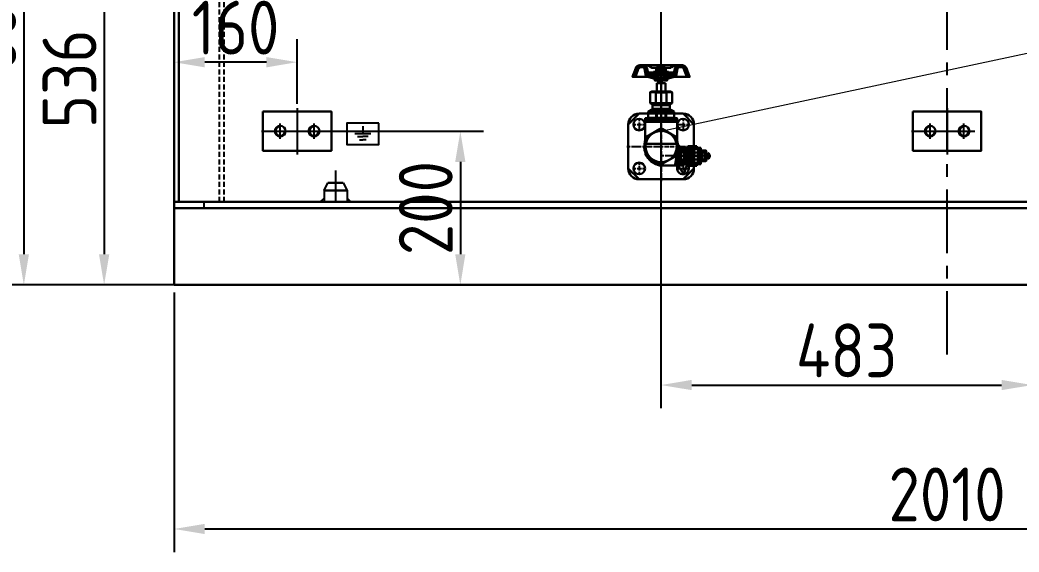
# Model space of a CAD drawing. Header units: millimetres. Extents: x 51831 to 122350, y -311274 to -161296.
# Drawn here: x 53288 to 54587, y -164582 to -163890 of the extents above; entities that cross this region are included whole.
import ezdxf

# ---------------------------------------------------------------- set-up
doc = ezdxf.new("R2010")
doc.units = ezdxf.units.MM
doc.header["$LTSCALE"] = 13
for name, pattern in [('CENTERX2', [101.6, 63.5, -12.7, 12.7, -12.7]), ('DASHED', [0.75, 0.5, -0.25]), ('HIDDEN', [9.525, 6.35, -3.175])]:
    doc.linetypes.add(name, pattern=pattern)
for name, color, linetype in [('1', 4, 'Continuous'), ('4', 2, 'HIDDEN'), ('4虚线层', 6, 'DASHED')]:
    doc.layers.add(name, color=color, linetype=linetype)
doc.layers.add('标注、文本', color=3, linetype='Continuous', lineweight=25)
doc.layers.add('铁心', color=3, linetype='Continuous', lineweight=0)
doc.styles.get("Standard").update_dxf_attribs({"font": 'gbenor.shx', "bigfont": 'gbcbig.shx'})
doc.dimstyles.new('1-15', dxfattribs={"dimscale": 20, "dimtxt": 3.5, "dimasz": 2, "dimexe": 1.5, "dimexo": 0.5, "dimgap": 0.5, "dimtad": 1, "dimtoh": 1, "dimdec": 1, "dimdsep": 46, "dimtxsty": 'Standard', "dimcen": 2.5, "dimclrd": 3, "dimclre": 3, "dimclrt": 3, "dimadec": 0, "dimazin": 2, "dimtfac": 1, "dimtdec": 1, "dimtmove": 0, "dimatfit": 2, "dimfxl": 1, "dimarcsym": 0})

# ---------------------------------------------------------------- blocks, each defined once
blk = doc.blocks.new('257561')
at = {"layer": '标注、文本'}
for p, q in [((856.87, 2219.06), (856.87, 2214.09)), ((851.69, 2214.09), (862.06, 2214.09)), ((853.4, 2212.22), (856.87, 2212.22)), ((854.71, 2210.17), (856.87, 2210.17)), ((860.35, 2212.22), (856.87, 2212.22)), ((859.04, 2210.17), (856.87, 2210.17))]:
    blk.add_line(p, q, dxfattribs=at)
blk = doc.blocks.new('*D1084')
at = {"layer": 'Defpoints', "color": 0, "transparency": 16777216}
for p in [(53488.7, -162084.9), (53191.4, -164234.9), (53488.7, -164234.9)]:
    blk.add_point(p, dxfattribs=at)
at = {"layer": '标注、文本', "color": 3, "lineweight": -2, "transparency": 16777216}
for p, q in [((53478.7, -162084.9), (53161.4, -162084.9)), ((53191.4, -162124.9), (53191.4, -164194.9)), ((53478.7, -164234.9), (53161.4, -164234.9))]:
    blk.add_line(p, q, dxfattribs=at)
at = {"layer": '标注、文本', "color": 3, "transparency": 16777216}
for points in [[(53184.7, -162124.9), (53198, -162124.9), (53191.4, -162084.9)], [(53184.7, -164194.9), (53198, -164194.9), (53191.4, -164234.9)]]:
    blk.add_solid(points, dxfattribs=at)
at = {"layer": '标注、文本', "color": 3, "transparency": 16777216, "insert": (53146.4, -163159.9), "char_height": 70, "attachment_point": 5, "rotation": 90}
blk.add_mtext('2150', dxfattribs=at)
blk = doc.blocks.new('*D1085')
at = {"layer": 'Defpoints', "color": 0, "transparency": 16777216}
for p in [(53488.7, -164234.9), (55498.7, -164234.9), (55498.7, -164552.3)]:
    blk.add_point(p, dxfattribs=at)
at = {"layer": '标注、文本', "color": 3, "lineweight": -2, "transparency": 16777216}
for p, q in [((53488.7, -164244.9), (53488.7, -164582.3)), ((55498.7, -164244.9), (55498.7, -164582.3)), ((53528.7, -164552.3), (55458.7, -164552.3))]:
    blk.add_line(p, q, dxfattribs=at)
at = {"layer": '标注、文本', "color": 3, "transparency": 16777216}
for points in [[(53528.7, -164545.6), (53528.7, -164558.9), (53488.7, -164552.3)], [(55458.7, -164545.6), (55458.7, -164558.9), (55498.7, -164552.3)]]:
    blk.add_solid(points, dxfattribs=at)
at = {"layer": '标注、文本', "color": 3, "transparency": 16777216, "insert": (54493.7, -164507.3), "char_height": 70, "attachment_point": 5}
blk.add_mtext('2010', dxfattribs=at)
blk = doc.blocks.new('*D1080')
at = {"layer": 'Defpoints', "color": 0, "transparency": 16777216}
for p in [(53907.8, -163548.9), (53293.4, -164234.9), (53770.5, -164234.9)]:
    blk.add_point(p, dxfattribs=at)
at = {"layer": '标注、文本', "color": 3, "lineweight": -2, "transparency": 16777216}
for p, q in [((53897.8, -163548.9), (53263.4, -163548.9)), ((53293.4, -163588.9), (53293.4, -164194.9)), ((53760.5, -164234.9), (53263.4, -164234.9))]:
    blk.add_line(p, q, dxfattribs=at)
at = {"layer": '标注、文本', "color": 3, "transparency": 16777216}
for points in [[(53286.7, -163588.9), (53300.1, -163588.9), (53293.4, -163548.9)], [(53286.7, -164194.9), (53300.1, -164194.9), (53293.4, -164234.9)]]:
    blk.add_solid(points, dxfattribs=at)
at = {"layer": '标注、文本', "color": 3, "transparency": 16777216, "insert": (53248.4, -163891.9), "char_height": 70, "attachment_point": 5, "rotation": 90}
blk.add_mtext('686', dxfattribs=at)
blk = doc.blocks.new('*D1088')
at = {"layer": 'Defpoints', "color": 0, "transparency": 16777216}
for p in [(53475.7, -163698.9), (53397.8, -164234.9), (53475.7, -164234.9)]:
    blk.add_point(p, dxfattribs=at)
at = {"layer": '标注、文本', "color": 3, "lineweight": -2, "transparency": 16777216}
for p, q in [((53465.7, -163698.9), (53367.8, -163698.9)), ((53397.8, -163738.9), (53397.8, -164194.9)), ((53465.7, -164234.9), (53367.8, -164234.9))]:
    blk.add_line(p, q, dxfattribs=at)
at = {"layer": '标注、文本', "color": 3, "transparency": 16777216}
for points in [[(53391.1, -163738.9), (53404.5, -163738.9), (53397.8, -163698.9)], [(53391.1, -164194.9), (53404.5, -164194.9), (53397.8, -164234.9)]]:
    blk.add_solid(points, dxfattribs=at)
at = {"layer": '标注、文本', "color": 3, "transparency": 16777216, "insert": (53352.8, -163966.9), "char_height": 70, "attachment_point": 5, "rotation": 90}
blk.add_mtext('536', dxfattribs=at)
blk = doc.blocks.new('*D1089')
at = {"layer": 'Defpoints', "color": 0, "transparency": 16777216}
for p in [(53604.2, -164034.9), (53604.2, -164234.9), (53860.9, -164234.9)]:
    blk.add_point(p, dxfattribs=at)
at = {"layer": '标注、文本', "color": 3, "lineweight": -2, "transparency": 16777216}
for p, q in [((53614.2, -164034.9), (53890.9, -164034.9)), ((53860.9, -164074.9), (53860.9, -164194.9)), ((53614.2, -164234.9), (53890.9, -164234.9))]:
    blk.add_line(p, q, dxfattribs=at)
at = {"layer": '标注、文本', "color": 3, "transparency": 16777216}
for points in [[(53854.2, -164074.9), (53867.5, -164074.9), (53860.9, -164034.9)], [(53854.2, -164194.9), (53867.5, -164194.9), (53860.9, -164234.9)]]:
    blk.add_solid(points, dxfattribs=at)
at = {"layer": '标注、文本', "color": 3, "transparency": 16777216, "insert": (53815.9, -164134.9), "char_height": 70, "attachment_point": 5, "rotation": 90}
blk.add_mtext('200', dxfattribs=at)
blk = doc.blocks.new('*D1094')
at = {"layer": 'Defpoints', "color": 0, "transparency": 16777216}
for p in [(53488.7, -163945.2), (53488.7, -164009.4), (53648.7, -164009.4)]:
    blk.add_point(p, dxfattribs=at)
at = {"layer": '标注、文本', "color": 3, "lineweight": -2, "transparency": 16777216}
for p, q in [((53488.7, -163999.4), (53488.7, -163915.2)), ((53648.7, -163999.4), (53648.7, -163915.2)), ((53608.7, -163945.2), (53528.7, -163945.2))]:
    blk.add_line(p, q, dxfattribs=at)
at = {"layer": '标注、文本', "color": 3, "transparency": 16777216}
for points in [[(53528.7, -163938.5), (53528.7, -163951.9), (53488.7, -163945.2)], [(53608.7, -163938.5), (53608.7, -163951.9), (53648.7, -163945.2)]]:
    blk.add_solid(points, dxfattribs=at)
at = {"layer": '标注、文本', "color": 3, "transparency": 16777216, "insert": (53568.7, -163900.2), "char_height": 70, "attachment_point": 5}
blk.add_mtext('160', dxfattribs=at)
blk = doc.blocks.new('A$C68737E7E')
at = {"layer": '1', "color": 1, "linetype": 'CENTERX2', "lineweight": -3, "ltscale": 0.1}
for p, q in [((44.7, 143.1), (44.7, 146.2)), ((44.7, 146.2), (44.7, 139.9)), ((44.7, 142.3), (44.7, 142.4)), ((44.7, 135.9), (44.7, 141.6)), ((44.7, 139.2), (44.7, 139.1)), ((44.7, 138.4), (44.7, 132.7)), ((44.7, 135.1), (44.7, 135.2)), ((44.7, 128.8), (44.7, 134.4)), ((44.7, 132), (44.7, 131.9)), ((44.7, 131.2), (44.7, 125.6)), ((44.7, 130.9), (44.7, 126.5)), ((44.7, 127.9), (44.7, 128)), ((44.7, 125.9), (44.7, 125.7)), ((44.7, 125), (44.7, 119.4)), ((44.7, 118.7), (44.7, 118.6)), ((44.7, 117.9), (44.7, 113.5)), ((44.7, 112.3), (44.7, 117.4)), ((44.7, 113.3), (44.7, 110.4)), ((44.7, 111.5), (44.7, 111.6)), ((44.7, 105.2), (44.7, 110.8)), ((44.7, 109.6), (44.7, 109.5)), ((44.7, 108.8), (44.7, 103.2)), ((44.7, 104.3), (44.7, 104.4)), ((44.7, 98.5), (44.7, 103.6)), ((44.7, 102.5), (44.7, 102.4)), ((44.7, 101.7), (44.7, 98.2)), ((44.7, 101.6), (44.7, 96)), ((44.7, 97.5), (44.7, 97.4)), ((44.7, 96.7), (44.7, 91.1)), ((44.7, 95.3), (44.7, 95.2)), ((44.7, 94.5), (44.7, 88.8)), ((16.2, 81.3), (16.2, 78.1)), ((44.7, 90.3), (44.7, 90.2)), ((44.7, 89.5), (44.7, 83.9)), ((44.7, 88.1), (44.7, 88)), ((44.7, 87.3), (44.7, 81.7)), ((44.7, 83.2), (44.7, 83.1)), ((44.7, 82.3), (44.7, 76.7)), ((44.7, 81), (44.7, 80.9)), ((44.7, 80.1), (44.7, 77.2)), ((73.2, 81.3), (73.2, 78.1)), ((8.6, 73.7), (11.9, 73.7)), ((12.5, 73.7), (12.7, 73.7)), ((13.4, 73.7), (19, 73.7)), ((16.2, 77.4), (16.2, 77.2)), ((16.2, 76.5), (16.2, 70.9)), ((16.2, 70.2), (16.2, 70.1)), ((16.2, 69.4), (16.2, 66.1)), ((19.7, 73.7), (19.8, 73.7)), ((20.5, 73.7), (23.8, 73.7)), ((44.7, 76), (44.7, 75.9)), ((44.7, 75.2), (44.7, 69.5)), ((44.7, 68.8), (44.7, 68.7)), ((44.7, 68), (44.7, 62.4)), ((65.6, 73.7), (68.8, 73.7)), ((69.5, 73.7), (69.7, 73.7)), ((70.4, 73.7), (76, 73.7)), ((73.2, 77.4), (73.2, 77.2)), ((73.2, 76.5), (73.2, 70.9)), ((73.2, 70.2), (73.2, 70.1)), ((73.2, 69.4), (73.2, 66.1)), ((76.7, 73.7), (76.8, 73.7)), ((77.5, 73.7), (80.8, 73.7)), ((44.7, 61.7), (44.7, 61.6)), ((44.7, 60.8), (44.7, 55.2)), ((44.7, 54.5), (44.7, 54.4)), ((44.7, 53.7), (44.7, 48)), ((0, 45.2), (4.5, 45.2)), ((5.2, 45.2), (5.3, 45.2)), ((6, 45.2), (11.7, 45.2)), ((12.4, 45.2), (12.5, 45.2)), ((13.2, 45.2), (18.8, 45.2)), ((19.5, 45.2), (19.7, 45.2)), ((20.4, 45.2), (26, 45.2)), ((26.7, 45.2), (26.8, 45.2)), ((27.5, 45.2), (33.2, 45.2)), ((33.9, 45.2), (34, 45.2)), ((34.7, 45.2), (40.3, 45.2)), ((41, 45.2), (41.2, 45.2)), ((41.9, 45.2), (47.5, 45.2)), ((44.7, 47.3), (44.7, 47.2)), ((44.7, 46.5), (44.7, 40.9)), ((44.7, 40.2), (44.7, 40.1)), ((44.7, 39.3), (44.7, 33.7)), ((48.2, 45.2), (48.3, 45.2)), ((49, 45.2), (54.7, 45.2)), ((55.4, 45.2), (55.5, 45.2)), ((56.2, 45.2), (61.8, 45.2)), ((62.6, 45.2), (62.7, 45.2)), ((63.4, 45.2), (69, 45.2)), ((69.3, 45.2), (73.7, 45.2)), ((69.7, 45.2), (69.8, 45.2)), ((70.5, 45.2), (76.2, 45.2)), ((76.9, 45.2), (77, 45.2)), ((77.7, 45.2), (83.3, 45.2)), ((84.1, 45.2), (84.2, 45.2)), ((84.9, 45.2), (89.4, 45.2)), ((44.7, 33), (44.7, 32.9)), ((48.3, 32.9), (44.7, 32.9)), ((44.7, 32.2), (44.7, 26.5)), ((49.1, 32.9), (49, 32.9)), ((55.5, 32.9), (49.9, 32.9)), ((56.3, 32.9), (56.2, 32.9)), ((62.7, 32.9), (57, 32.9)), ((63.5, 32.9), (63.4, 32.9)), ((69.8, 32.9), (64.2, 32.9)), ((70.1, 32.9), (76.5, 32.9)), ((70.7, 32.9), (70.5, 32.9)), ((77, 32.9), (71.4, 32.9)), ((77.2, 32.9), (77.3, 32.9)), ((77.8, 32.9), (77.7, 32.9)), ((81.7, 32.9), (77.9, 32.9)), ((78, 32.9), (83.6, 32.9)), ((84.2, 32.9), (78.5, 32.9)), ((82.5, 32.9), (82.4, 32.9)), ((88.9, 32.9), (83.2, 32.9)), ((84.4, 32.9), (84.5, 32.9)), ((85, 32.9), (84.9, 32.9)), ((85.2, 32.9), (90.8, 32.9)), ((89.3, 32.9), (85.7, 32.9)), ((89.7, 32.9), (89.6, 32.9)), ((96, 32.9), (90.4, 32.9)), ((91.5, 32.9), (91.7, 32.9)), ((92.4, 32.9), (98.7, 32.9)), ((96.9, 32.9), (96.8, 32.9)), ((103.2, 32.9), (97.6, 32.9)), ((104, 32.9), (103.9, 32.9)), ((108.5, 32.9), (104.7, 32.9)), ((8.6, 16.7), (11.9, 16.7)), ((12.5, 16.7), (12.7, 16.7)), ((13.4, 16.7), (19, 16.7)), ((16.2, 24.3), (16.2, 21.1)), ((16.2, 20.4), (16.2, 20.3)), ((16.2, 19.5), (16.2, 13.9)), ((16.2, 13.2), (16.2, 13.1)), ((19.7, 16.7), (19.8, 16.7)), ((20.5, 16.7), (23.8, 16.7)), ((44.7, 25.8), (44.7, 25.7)), ((44.7, 25), (44.7, 19.4)), ((44.7, 18.7), (44.7, 18.5)), ((44.7, 17.8), (44.7, 12.2)), ((65.6, 16.7), (68.8, 16.7)), ((69.5, 16.7), (69.7, 16.7)), ((70.4, 16.7), (76, 16.7)), ((73.2, 24.3), (73.2, 21.1)), ((73.2, 20.4), (73.2, 20.3)), ((73.2, 19.5), (73.2, 13.9)), ((73.2, 13.2), (73.2, 13.1)), ((76.7, 16.7), (76.8, 16.7)), ((77.5, 16.7), (80.8, 16.7)), ((16.2, 12.4), (16.2, 9.1)), ((44.7, 11.5), (44.7, 11.4)), ((44.7, 10.7), (44.7, 5)), ((44.7, 4.3), (44.7, 4.2)), ((44.7, 3.5), (44.7, 0)), ((73.2, 12.4), (73.2, 9.1))]:
    blk.add_line(p, q, dxfattribs=at)
at = {"layer": '标注、文本', "color": 4, "lineweight": 30}
for p, q in [((11.6, 147), (7.5, 135.8)), ((14.3, 144.2), (8.5, 138.4)), ((17.6, 150.8), (10.3, 143.5)), ((15.3, 147), (11.2, 135.8)), ((17, 150.8), (27.5, 150.8)), ((17.5, 148.5), (20.8, 148.5)), ((20.9, 150.8), (18.6, 148.5)), ((23.6, 150.2), (21.7, 148.3)), ((25.4, 148.8), (23.1, 146.5)), ((23.1, 146.6), (24.7, 137.2)), ((26.6, 146.6), (23.6, 143.7)), ((27.1, 143.9), (24.1, 140.9)), ((26.7, 146), (27.3, 142.7)), ((27.5, 150.8), (62.7, 150.8)), ((38.8, 147.3), (33.1, 147.3)), ((38.2, 145.7), (38.2, 142.8)), ((49.4, 146.1), (39.8, 146.1)), ((42.2, 148.5), (41, 147.3)), ((41, 147.3), (48, 147.3)), ((41, 147.3), (41, 146.1)), ((41.4, 145.7), (41.4, 142.8)), ((42, 148.2), (42, 146.1)), ((42.2, 148.5), (46.9, 148.5)), ((43.3, 150.8), (44.6, 150.8)), ((43.3, 150.8), (45.9, 150.8)), ((45.9, 150.8), (44.6, 150.8)), ((46.9, 148.5), (48, 147.3)), ((47.1, 148.2), (47.1, 146.1)), ((47.8, 145.7), (47.8, 142.8)), ((48, 147.3), (48, 146.1)), ((50.3, 147.3), (56, 147.3)), ((51, 145.7), (51, 142.8)), ((66.1, 146.9), (61.8, 142.5)), ((62.4, 146.4), (61.8, 142.7)), ((66.5, 150.6), (62.5, 146.6)), ((72.1, 150.8), (62.7, 150.8)), ((66, 146.6), (64.4, 137.2)), ((65.7, 144.6), (64.4, 137.2)), ((70, 150.8), (67.6, 148.4)), ((73.2, 150.7), (71, 148.5)), ((75.5, 149.7), (73.4, 147.6)), ((73.8, 147), (77.9, 135.8)), ((77, 148), (74.4, 145.3)), ((78, 145.7), (75.3, 143)), ((78.9, 143.3), (76.2, 140.6)), ((77.5, 147), (81.6, 135.8)), ((7.5, 135.8), (27.8, 135.8)), ((12.4, 139), (9.1, 135.8)), ((28.3, 141.8), (24.6, 138.1)), ((25.6, 136.3), (36.5, 133.4)), ((31.1, 141.3), (26, 136.2)), ((28.3, 141.8), (36.5, 140.4)), ((33.9, 140.8), (28.6, 135.5)), ((29.8, 141.5), (59.2, 141.5)), ((37.8, 141.5), (31.2, 134.8)), ((39.5, 139.9), (33.7, 134.2)), ((34.9, 142.4), (39.8, 142.4)), ((34.9, 142.4), (34.9, 141.5)), ((39.5, 136.6), (36.3, 133.5)), ((36.5, 141.5), (36.5, 140.4)), ((36.5, 133.4), (36.5, 131.1)), ((36.5, 131.1), (39.6, 131.1)), ((39.4, 133.3), (37.2, 131.1)), ((40, 141.6), (39.1, 140.8)), ((39.1, 140.8), (50.3, 140.8)), ((39.5, 141.5), (39.4, 131.1)), ((41, 141.5), (39.6, 140.2)), ((49.4, 142.4), (39.8, 142.4)), ((41, 141.5), (48.1, 141.5)), ((48.1, 141.5), (41, 141.5)), ((41, 141.5), (41, 131.1)), ((48.1, 141.5), (41, 131.1)), ((41, 141.5), (48.1, 131.1)), ((42, 142.7), (42, 142.4)), ((48.1, 141.5), (49.5, 140.2)), ((48.1, 141.5), (48.1, 131.1)), ((54.2, 142.4), (49.3, 142.4)), ((49.5, 140.2), (49.5, 131.1)), ((49.5, 131.1), (52.7, 131.1)), ((49.6, 141.5), (49.7, 131.1)), ((50.9, 141.5), (49.6, 140.2)), ((53.1, 140.5), (49.6, 137)), ((57.1, 141.1), (49.7, 133.7)), ((61.1, 141.9), (50.3, 131.1)), ((60.9, 141.8), (52.7, 140.4)), ((52.7, 141.5), (52.7, 140.4)), ((63.5, 136.3), (52.7, 133.4)), ((63.5, 136.3), (52.7, 133.4)), ((52.7, 133.4), (52.7, 131.1)), ((54.2, 142.4), (54.2, 141.5)), ((65.3, 142.9), (57.1, 134.6)), ((61.3, 135.8), (81.6, 135.8)), ((64.7, 138.9), (61.6, 135.8)), ((79.7, 140.9), (77, 138.2)), ((80.6, 138.5), (77.9, 135.8)), ((81.5, 136.1), (81.2, 135.8)), ((50.3, 127.7), (50.3, 116.6)), ((32.3, 116.6), (57.1, 116.6)), ((37.6, 115.5), (37.6, 101.6)), ((51.8, 115.5), (51.8, 101.6)), ((30.4, 101.6), (32.3, 100.5)), ((32.3, 100.5), (34.1, 100.5)), ((32.3, 92.7), (57.1, 92.7)), ((33, 91.5), (56.3, 91.5)), ((34.2, 99.8), (33.3, 98.9)), ((33.3, 98.9), (33.3, 94.4)), ((33.3, 98.9), (56.1, 98.9)), ((33.3, 94.4), (56.1, 94.4)), ((34.1, 100.5), (55.3, 100.5)), ((34.2, 100.5), (34.2, 99.8)), ((34.2, 99.8), (35, 99.8)), ((35, 100.5), (35, 99.8)), ((54.4, 100.5), (54.4, 99.8)), ((54.4, 99.8), (55.1, 99.8)), ((55.1, 100.5), (55.1, 99.8)), ((55.1, 99.8), (56.1, 98.9)), ((55.3, 100.5), (57.1, 100.5)), ((56.1, 98.9), (56.1, 94.4)), ((59, 101.6), (57.1, 100.5)), ((16.2, 88), (73.2, 88)), ((23.8, 81.2), (23.8, 78.7)), ((23.8, 78.7), (26.9, 78.7)), ((23.8, 78.7), (65.6, 78.7)), ((23.8, 78.7), (23.8, 77.3)), ((24.3, 81.2), (65.1, 81.2)), ((27.8, 82.5), (24.6, 82.2)), ((26.9, 78.7), (62.5, 78.7)), ((27.8, 82.5), (61.6, 82.5)), ((38.3, 90.1), (38.3, 82.5)), ((38.3, 90.1), (39.2, 90.1)), ((39.2, 90.1), (39.2, 82.5)), ((50.2, 90.1), (50.2, 82.5)), ((50.2, 90.1), (51.1, 90.1)), ((61.6, 82.5), (64.7, 82.2)), ((62.5, 78.7), (65.6, 78.7)), ((65.6, 81.2), (65.6, 78.7)), ((65.6, 78.7), (65.6, 77.3)), ((2, 73.7), (2, 16.7)), ((23.8, 77.3), (23.8, 52.9)), ((23.8, 77.3), (65.6, 77.3)), ((43.3, 68), (25.7, 57.9)), ((63.7, 57.9), (46.1, 68)), ((65.6, 77.3), (65.6, 52.9)), ((87.4, 73.7), (87.4, 45.7)), ((24.3, 55.4), (24.3, 35.1)), ((24.6, 48.8), (64.8, 48.8)), ((72.4, 45.2), (66, 38.8)), ((73.7, 44.3), (66, 36.7)), ((70.3, 45.2), (66.1, 41)), ((68.1, 45.2), (66.4, 43.5)), ((74, 42.6), (69.3, 37.9)), ((76.2, 42.6), (71.5, 37.9)), ((78.3, 42.6), (73.6, 37.9)), ((73.7, 45.2), (73.7, 42.6)), ((73.7, 43.3), (83.2, 43.3)), ((73.7, 42.6), (83.9, 42.6)), ((74.8, 43.3), (74, 42.6)), ((76.9, 43.3), (76.2, 42.6)), ((80.4, 42.6), (76.4, 38.6)), ((79.1, 43.3), (78.3, 42.6)), ((82.5, 42.6), (78.6, 38.6)), ((79.3, 43.5), (79.3, 22.2)), ((79.3, 43.5), (79.6, 43.3)), ((79.5, 43.3), (84.1, 43.3)), ((79.6, 45.4), (81.7, 43.3)), ((79.6, 43.3), (80.3, 42.6)), ((91, 45.7), (79.8, 45.7)), ((80.3, 42.6), (80.3, 23.2)), ((81.2, 43.3), (80.4, 42.6)), ((84.1, 42), (80.7, 38.6)), ((81.4, 45.7), (83.8, 43.3)), ((81.7, 43.3), (82.4, 42.6)), ((83.2, 43.3), (82.5, 42.6)), ((84.1, 39.9), (82.8, 38.6)), ((83.2, 43.3), (84.1, 42.4)), ((83.6, 45.7), (85.5, 43.8)), ((83.8, 43.3), (84.1, 43.1)), ((85.3, 43.8), (84.1, 42.7)), ((84.8, 43.8), (84.1, 43.1)), ((84.1, 43.8), (84.1, 21.9)), ((84.1, 43.8), (86, 43.8)), ((84.1, 43), (85.2, 41.9)), ((84.1, 42.5), (84.7, 42)), ((84.1, 42.4), (84.1, 38.8)), ((85.5, 43.6), (84.2, 42.3)), ((84.2, 43.3), (85.5, 42)), ((84.4, 43.6), (85.7, 42.2)), ((85.8, 43.5), (84.4, 42.1)), ((84.7, 43.7), (85.9, 42.5)), ((85.9, 43.2), (84.7, 42)), ((85, 43.8), (86, 42.8)), ((86, 42.8), (85.1, 41.9)), ((85.7, 45.7), (89.7, 41.7)), ((86, 43.8), (86, 21.9)), ((86, 43.3), (87.6, 41.7)), ((94.5, 41.7), (86, 41.7)), ((87.9, 41.7), (87.2, 40.5)), ((87.2, 40.5), (87.2, 25.3)), ((87.8, 45.7), (91.9, 41.7)), ((92.3, 41.7), (87.9, 41.7)), ((90, 45.7), (91.2, 44.5)), ((91, 45.7), (91.2, 45.5)), ((91.2, 45.5), (91.2, 43.5)), ((91.2, 43.5), (91.4, 43.3)), ((96.3, 43.3), (91.4, 43.3)), ((92.3, 41.7), (92.9, 40.5)), ((92.4, 43.3), (94, 41.7)), ((92.9, 40.5), (92.9, 25.3)), ((94.5, 43.3), (96.4, 41.4)), ((94.5, 41.7), (94.5, 37.6)), ((94.5, 41.7), (94.5, 24.1)), ((94.5, 41.1), (98, 37.6)), ((94.5, 39), (95.9, 37.6)), ((96.3, 43.3), (96.4, 43.1)), ((96.4, 43.1), (96.4, 39.9)), ((96.4, 39.9), (96.6, 39.8)), ((103, 39.8), (96.6, 39.8)), ((98, 39.8), (100.2, 37.6)), ((100.2, 39.8), (103.6, 36.4)), ((102.3, 39.8), (103.6, 38.5)), ((103, 39.8), (103.6, 38.8)), ((25.7, 32.6), (43.3, 22.5)), ((70, 27.9), (62.6, 20.5)), ((68, 28), (64.7, 24.7)), ((72.1, 27.9), (64.8, 20.5)), ((68, 30.1), (65.8, 27.9)), ((68, 36.5), (66.1, 34.7)), ((67.5, 34.3), (66.1, 34.3)), ((67.5, 31.5), (66.2, 31.5)), ((67.2, 31.5), (66.2, 30.4)), ((74.3, 27.9), (66.9, 20.5)), ((67.5, 34.3), (67.5, 31.5)), ((68, 37.9), (83.2, 37.9)), ((68, 37.9), (68, 34.8)), ((69.3, 37.9), (68, 36.5)), ((68, 36.7), (69.4, 35.2)), ((68, 34.8), (68, 31)), ((68, 31), (68, 27.9)), ((69, 30.5), (68, 29.5)), ((69.6, 30.5), (68, 28.9)), ((68, 29.6), (69.7, 27.9)), ((68, 29), (69.1, 27.9)), ((68, 27.9), (83.2, 27.9)), ((69.9, 37.7), (68.1, 36)), ((68.1, 37.2), (69.9, 35.4)), ((68.2, 35.8), (68.6, 35.4)), ((70.1, 30.3), (68.2, 28.4)), ((68.2, 30), (70.1, 28.1)), ((70.2, 37.5), (68.3, 35.6)), ((68.4, 37.5), (70.3, 35.6)), ((70.4, 30), (68.5, 28.1)), ((68.6, 30.3), (70.4, 28.5)), ((70.5, 37.1), (68.7, 35.3)), ((68.8, 37.8), (70.5, 36)), ((69, 30.5), (70.6, 28.9)), ((70.6, 29.5), (69, 27.9)), ((75.7, 27.2), (69.1, 20.5)), ((70.6, 36.6), (69.2, 35.2)), ((69.3, 37.9), (70.6, 36.6)), ((70.6, 28.9), (69.6, 27.9)), ((69.7, 30.5), (70.6, 29.6)), ((70.6, 37.9), (70.6, 27.9)), ((70.6, 37.9), (75.4, 36.9)), ((70.6, 36.5), (70.6, 29.2)), ((75.4, 28.8), (70.6, 27.9)), ((77.8, 27.2), (73.8, 23.2)), ((74.6, 38.6), (83.9, 38.6)), ((74.6, 38.6), (74.6, 27.2)), ((74.6, 27.2), (83.9, 27.2)), ((76.4, 38.6), (75.7, 37.9)), ((76.4, 27.9), (75.7, 27.2)), ((80, 27.2), (76, 23.2)), ((76.3, 37.9), (83.8, 37.9)), ((76.3, 27.9), (83.8, 27.9)), ((77, 38.6), (83.1, 38.6)), ((77, 38.6), (77, 27.2)), ((77, 27.2), (83.1, 27.2)), ((78.6, 38.6), (77.8, 37.9)), ((78.5, 27.9), (77.8, 27.2)), ((82.1, 27.2), (78.1, 23.2)), ((80.7, 38.6), (80, 37.9)), ((80.7, 27.9), (80, 27.2)), ((84.1, 27), (80.2, 23.2)), ((82.8, 38.6), (82.1, 37.9)), ((82.8, 27.9), (82.1, 27.2)), ((83.1, 38.6), (83.8, 37.9)), ((83.1, 38.6), (83.1, 27.2)), ((83.8, 27.9), (83.1, 27.2)), ((84.1, 38.8), (83.2, 37.9)), ((83.2, 37.9), (83.2, 27.9)), ((83.2, 27.9), (84.1, 27)), ((83.8, 37.9), (87.2, 37.9)), ((83.8, 37.9), (83.8, 27.9)), ((83.8, 27.9), (87.2, 27.9)), ((84.1, 38.8), (84.1, 27)), ((84.1, 27), (84.1, 23.4)), ((92.3, 37.3), (87.9, 37.3)), ((95.3, 36.2), (92.9, 36.2)), ((95.3, 29.6), (92.9, 29.6)), ((101.7, 37.6), (94.5, 37.6)), ((101.7, 28.1), (94.5, 28.1)), ((94.5, 26.2), (96.4, 24.3)), ((94.8, 28.1), (96.9, 26)), ((95.8, 36.7), (95.3, 36.2)), ((95.3, 36.2), (95.3, 29.6)), ((95.3, 36.2), (98.2, 36.2)), ((95.3, 29.6), (95.8, 29.1)), ((95.3, 29.6), (98.2, 29.6)), ((95.8, 36.7), (97.7, 36.7)), ((95.8, 29.1), (97.7, 29.1)), ((96.6, 26), (96.4, 25.8)), ((103, 26), (96.6, 26)), ((96.9, 28.1), (99, 26)), ((97.7, 36.7), (98.2, 36.2)), ((98.2, 29.6), (97.7, 29.1)), ((98.2, 36.2), (98.2, 29.6)), ((99, 28.1), (101.1, 26)), ((101.1, 28.1), (103.1, 26.2)), ((101.7, 37.6), (101.7, 28.1)), ((101.7, 36.2), (104.9, 32.9)), ((101.7, 34), (102.8, 32.9)), ((101.7, 31.9), (103.6, 30)), ((101.7, 29.7), (103.6, 27.8)), ((102.8, 32.9), (104.9, 30.7)), ((103.6, 27), (103, 26)), ((103.6, 38.8), (103.6, 35)), ((105.7, 35), (103.6, 35)), ((105.7, 30.7), (103.6, 30.7)), ((103.6, 30.7), (103.6, 27)), ((104.9, 35), (107.1, 32.9)), ((104.9, 32.9), (107, 30.8)), ((106.1, 36.7), (105.7, 36.7)), ((105.7, 36.7), (105.7, 35)), ((105.7, 36.4), (106.9, 35.2)), ((105.7, 30.7), (105.7, 29.1)), ((105.7, 30), (106.3, 29.4)), ((105.7, 29.1), (106.1, 29.1)), ((106.1, 36.7), (107.8, 33.4)), ((107.8, 32.4), (106.1, 29.1)), ((107.1, 32.9), (107.7, 32.2)), ((107.8, 33.4), (107.8, 32.4)), ((44.7, 20.5), (73.7, 20.5)), ((73.7, 23), (71.2, 20.5)), ((73.7, 20.9), (73.3, 20.5)), ((73.7, 23.2), (83.9, 23.2)), ((73.7, 23.2), (73.7, 20.5)), ((73.8, 23.2), (73.7, 23)), ((73.7, 22.4), (83.2, 22.4)), ((76, 23.2), (75.2, 22.4)), ((78.1, 23.2), (77.3, 22.4)), ((80.3, 23.2), (79.3, 22.2)), ((79.3, 22.2), (79.3, 20.5)), ((79.3, 22.2), (81.5, 20)), ((79.3, 20.5), (79.8, 20)), ((80.2, 23.2), (79.5, 22.4)), ((79.5, 22.4), (84.1, 22.4)), ((91, 20), (79.8, 20)), ((80.3, 23.2), (84.1, 23.2)), ((80.5, 23.2), (81.2, 22.4)), ((81.2, 22.4), (83.6, 20)), ((82.4, 23.2), (81.6, 22.4)), ((84.1, 24.9), (82.4, 23.2)), ((82.6, 23.2), (83.4, 22.4)), ((84.1, 23.4), (83.2, 22.4)), ((83.4, 22.4), (85.7, 20)), ((84.9, 23.9), (84.1, 23)), ((85.3, 23.8), (84.1, 22.6)), ((84.1, 23), (85.1, 21.9)), ((84.1, 21.9), (86, 21.9)), ((84.2, 23.3), (85.4, 22)), ((84.2, 22.4), (84.5, 22.1)), ((85.6, 23.7), (84.3, 22.3)), ((84.3, 23.6), (85.7, 22.2)), ((85.8, 23.4), (84.5, 22.1)), ((84.6, 23.7), (85.9, 22.5)), ((85.9, 23.2), (84.8, 22)), ((84.9, 23.9), (86, 22.8)), ((86, 22.8), (85.2, 22)), ((85.4, 23.8), (85.9, 23.3)), ((94.5, 24.1), (86, 24.1)), ((86, 24.1), (90, 20)), ((86, 21.9), (87.9, 20)), ((87.2, 25.3), (87.9, 24.1)), ((87.4, 20), (87.4, 16.7)), ((88.1, 24.1), (91.2, 21)), ((90.3, 24.1), (91.9, 22.4)), ((91.2, 20.2), (91, 20)), ((91.4, 22.4), (91.2, 22.2)), ((91.2, 22.2), (91.2, 20.2)), ((96.3, 22.4), (91.4, 22.4)), ((92.4, 24.1), (94, 22.4)), ((94.5, 24.1), (96.2, 22.4)), ((96.4, 22.6), (96.3, 22.4)), ((96.4, 25.8), (96.4, 22.6)), ((16.2, 2.5), (73.2, 2.5))]:
    blk.add_line(p, q, dxfattribs=at)
for points in [[(79.7, 140.9), (79.2, 142.3), (78.9, 143.3), (78, 145.7), (77.5, 147), (77, 148), (75.5, 149.7), (73.2, 150.7), (17, 150.8), (15.3, 150.5), (13.7, 149.7), (12.4, 148.5), (11.6, 147), (10.3, 143.5), (9.9, 142.3), (8.5, 138.4), (7.5, 135.8), (27.8, 135.8), (28.6, 135.5), (33.7, 134.2), (36.3, 133.5), (36.5, 133.4), (36.5, 131.1), (50.3, 131.1), (52.7, 131.1), (52.7, 133.4), (57.1, 134.6), (61.3, 135.8), (81.6, 135.8), (81.5, 136.1), (80.6, 138.5), (79.7, 140.9)], [(17, 150.8), (11.7, 147.2), (11.6, 147)], [(17.5, 148.5), (15.4, 147.2), (15.3, 147)], [(23.1, 146.6), (21.1, 148.5), (20.8, 148.5)], [(26.7, 146), (21.3, 150.8), (21, 150.8)], [(31.2, 148.3), (26.6, 150.8), (26.4, 150.8)], [(31.2, 148.3), (32.9, 147.3), (33.1, 147.3)], [(41.4, 145.7), (38.4, 145.8), (38.2, 145.7)], [(38.8, 147.3), (40.9, 148.8), (41, 149.1)], [(43.3, 150.8), (41.1, 149.3), (41, 149.1)], [(47.8, 145.7), (41.6, 145.7), (41.4, 145.7)], [(48.1, 149.1), (46.1, 150.8), (45.9, 150.8)], [(51, 145.7), (48, 145.8), (47.8, 145.7)], [(48.1, 149.1), (50.1, 147.3), (50.3, 147.3)], [(56, 147.3), (57.8, 148.2), (57.9, 148.3)], [(62.7, 150.8), (58.1, 148.5), (57.9, 148.3)], [(68.1, 150.8), (62.4, 146.2), (62.4, 146)], [(73.8, 147), (71.9, 148.5), (71.7, 148.5), (68.3, 148.5), (66.1, 146.8), (66, 146.6)], [(77.5, 147), (72.3, 150.8), (72.1, 150.8)], [(24.7, 137.2), (25.5, 136.4), (25.6, 136.3)], [(27.3, 142.7), (28.1, 141.8), (28.3, 141.8)], [(38.2, 142.8), (41.2, 142.7), (41.4, 142.8)], [(39.6, 140.2), (39.6, 131.1), (49.5, 131.1)], [(40, 141.6), (49.4, 141.6), (50.3, 140.8)], [(41.4, 142.8), (47.6, 142.7), (47.8, 142.8)], [(47.8, 142.8), (50.8, 142.7), (51, 142.8)], [(60.9, 141.8), (61.8, 142.6), (61.8, 142.7)], [(63.5, 136.3), (64.4, 137.1), (64.4, 137.2)], [(39.1, 127.4), (48.7, 127.5), (50.3, 127.7)], [(39.1, 127.4), (39.1, 116.6), (50.3, 116.6)], [(56.1, 98.9), (55.1, 99.8), (55.1, 100.5), (57.1, 100.5), (58.1, 101.1), (59, 101.6), (59, 115.5), (58.1, 116), (57.1, 116.6), (32.3, 116.6), (31.3, 116), (30.4, 115.5), (30.4, 101.6), (31.3, 101.1), (32.3, 100.5), (34.2, 100.5), (34.2, 99.8), (34.1, 99.7), (33.3, 98.9), (33.3, 94.4), (33.2, 93.7), (32.8, 93.2), (32.3, 92.7), (27.8, 90.1), (27.8, 82.5), (23.8, 81.2), (23.8, 78.7), (65.6, 78.7), (64.7, 82.2), (61.6, 82.5), (61.6, 90.1), (57.1, 92.7), (56.6, 93), (56.3, 93.4), (56.2, 93.9), (56.1, 94.4), (56.1, 98.9)], [(32.3, 116.6), (30.4, 115.5), (30.4, 101.6)], [(37.6, 115.5), (30.6, 115.7), (30.4, 115.5)], [(51.8, 115.5), (37.8, 115.6), (37.6, 115.5)], [(59, 115.5), (52, 115.7), (51.8, 115.5)], [(57.1, 116.6), (59, 115.5), (59, 101.6)], [(32.3, 92.7), (27.8, 90.1), (27.8, 82.5)], [(30.4, 101.6), (37.4, 101.5), (37.6, 101.6), (51.6, 101.5), (51.8, 101.6), (58.8, 101.5), (59, 101.6)], [(32.3, 92.7), (33.3, 94.2), (33.3, 94.4)], [(56.1, 94.4), (56.9, 92.8), (57.1, 92.7)], [(57.1, 92.7), (61.6, 90.1), (61.6, 82.5)], [(16.2, 88), (2, 73.9), (2, 73.7)], [(24.6, 82.2), (23.8, 81.3), (23.8, 81.2)], [(38.3, 90.1), (28, 90.2), (27.8, 90.1)], [(50.2, 90.1), (39.4, 90.2), (39.2, 90.1)], [(61.6, 90.1), (51.3, 90.2), (51.1, 90.1), (51.1, 82.5)], [(65.6, 81.2), (64.9, 82.1), (64.7, 82.2)], [(87.4, 73.7), (73.4, 88), (73.2, 88)], [(46.1, 68), (43.5, 68), (43.3, 68)], [(46.1, 68), (43.5, 68), (43.3, 68)], [(23.6, 51.7), (23.8, 52.9), (23.8, 52.9)], [(25.7, 57.9), (24.4, 55.6), (24.3, 55.4)], [(46.1, 22.5), (63.7, 32.6), (65, 34.9), (65.1, 35.1), (65.1, 55.4)], [(65.1, 55.4), (63.8, 57.7), (63.7, 57.9)], [(65.6, 52.9), (65.7, 51.8), (65.8, 51.7)], [(23.6, 51.7), (24.2, 37), (24.3, 36.8)], [(67, 46.4), (63, 21.6), (62.4, 20.5)], [(66.5, 47.8), (65.8, 51.5), (65.8, 51.7)], [(66.5, 47.8), (69.1, 45.2), (69.3, 45.2)], [(79.8, 45.7), (79.3, 45.2), (79.3, 43.5)], [(79.3, 43.5), (80.3, 42.6), (84.1, 42.6)], [(87.6, 41.1), (87.8, 37.5), (87.9, 37.3)], [(92.3, 37.3), (92.7, 40.9), (92.6, 41.1)], [(24.3, 35.1), (25.6, 32.8), (25.7, 32.6)], [(26.5, 32.1), (42.5, 20.7), (42.7, 20.6)], [(67.5, 34.3), (68, 34.7), (68, 34.8)], [(68, 31), (67.6, 31.5), (67.5, 31.5)], [(77, 38.6), (75.4, 36.9), (75.4, 28.8), (77, 27.2)], [(87.9, 28.5), (87.5, 24.8), (87.6, 24.6)], [(87.9, 37.3), (87.8, 28.7), (87.9, 28.5)], [(92.6, 24.6), (92.4, 28.3), (92.3, 28.5), (87.9, 28.5)], [(92.3, 28.5), (92.3, 37), (92.3, 37.3)], [(2, 16.7), (16, 2.5), (16.2, 2.5)], [(42.7, 20.6), (46.5, 20.6), (46.7, 20.6)], [(43.3, 22.5), (45.9, 22.5), (46.1, 22.5)], [(66.6, 20.5), (74.1, 9.2), (74.3, 9.2), (78.5, 22.1), (78.2, 22.4)], [(73.2, 2.5), (87.4, 16.5), (87.4, 16.7)], [(92.9, 25.3), (92.3, 24.1), (87.9, 24.1)]]:
    blk.add_lwpolyline(points, dxfattribs=at)
for centre, radius in [((16.2, 73.7), 7.56), ((73.2, 73.7), 7.56), ((44.7, 45.2), 20.4), ((85, 42.9), 0.926), ((69.3, 36.6), 1.31), ((69.3, 29.2), 1.31), ((16.2, 16.7), 7.56), ((85, 22.9), 0.926)]:
    blk.add_circle(centre, radius, dxfattribs=at)
for points in [[(16.8, 150.8), (14.5, 150.7), (12.6, 149.3), (11.7, 147.2)], [(17.2, 148.5), (16.3, 148.3), (15.8, 148), (15.4, 147.2)], [(72.1, 150.8), (53.7, 150.8), (35.4, 150.8), (17, 150.8)], [(23.1, 146.8), (22.8, 147.7), (22, 148.4), (21.1, 148.5)], [(26.7, 146.2), (26.1, 148.8), (23.9, 150.7), (21.3, 150.8)], [(31, 148.5), (30, 149.9), (28.4, 150.7), (26.6, 150.8)], [(31.3, 148.2), (31.5, 147.7), (32.4, 147.3), (32.9, 147.3)], [(41.2, 145.8), (40.3, 146.2), (39.3, 146.2), (38.4, 145.8)], [(39, 147.3), (39.8, 147.4), (40.7, 148.1), (40.9, 148.8)], [(43, 150.8), (42.1, 150.6), (41.4, 150.2), (41.1, 149.3)], [(47.6, 145.7), (45.6, 146.2), (43.6, 146.2), (41.6, 145.7)], [(48, 149.3), (47.6, 150.2), (47.1, 150.6), (46.1, 150.8)], [(50.8, 145.8), (49.9, 146.2), (48.9, 146.2), (48, 145.8)], [(48.2, 148.8), (48.5, 148), (49.3, 147.4), (50.1, 147.3)], [(56.2, 147.3), (56.8, 147.3), (57.5, 147.7), (57.8, 148.2)], [(62.5, 150.8), (60.7, 150.7), (59.1, 149.9), (58.1, 148.5)], [(67.9, 150.8), (65.2, 150.6), (63, 148.9), (62.4, 146.2)], [(68.1, 148.5), (67.1, 148.4), (66.3, 147.7), (66.1, 146.8)], [(73.7, 147.2), (73.3, 148), (72.8, 148.3), (71.9, 148.5)], [(77.4, 147.2), (76.5, 149.3), (74.6, 150.7), (72.3, 150.8)], [(24.8, 137.1), (25, 136.7), (25, 136.6), (25.5, 136.4)], [(27.3, 142.6), (27.6, 142.1), (27.6, 142.1), (28.1, 141.8)], [(37.2, 131.1), (41.6, 131.1), (46, 131.1), (50.3, 131.1)], [(38.4, 142.7), (39.3, 142.3), (40.3, 142.3), (41.2, 142.7)], [(40.1, 128), (44, 130.1), (45, 127.5), (48.7, 127.5)], [(41.6, 142.7), (43.6, 142.3), (45.6, 142.2), (47.6, 142.7)], [(48, 142.7), (48.9, 142.3), (49.9, 142.3), (50.8, 142.7)], [(61, 141.8), (61.4, 142), (61.6, 142.2), (61.8, 142.6)], [(63.6, 136.4), (64, 136.5), (64.2, 136.8), (64.4, 137.1)], [(37.4, 115.7), (35.3, 116.9), (32.7, 116.9), (30.6, 115.7)], [(51.6, 115.6), (47.2, 117), (42.2, 117), (37.8, 115.6)], [(58.8, 115.7), (56.6, 117), (54.1, 116.9), (52, 115.7)], [(38.1, 90.2), (34.9, 91.9), (31.2, 91.9), (28, 90.2)], [(30.6, 101.5), (32.7, 100.1), (35.3, 100.1), (37.4, 101.5)], [(32.5, 92.8), (32.9, 93.1), (33.2, 93.7), (33.3, 94.2)], [(37.8, 101.5), (42.3, 100.1), (47.1, 100.1), (51.6, 101.5)], [(50, 90.2), (46.6, 91.9), (42.8, 91.9), (39.4, 90.2)], [(61.4, 90.2), (58.2, 91.9), (54.5, 91.9), (51.3, 90.2)], [(52, 101.5), (54.1, 100.2), (56.7, 100.1), (58.8, 101.5)], [(56.1, 94.2), (56.2, 93.7), (56.4, 93.1), (56.9, 92.8)], [(16, 88), (8.3, 87.9), (2, 81.6), (2, 73.9)], [(24.6, 82.2), (24.2, 82.1), (23.8, 81.7), (23.8, 81.2)], [(24.5, 82.1), (24.2, 82.1), (23.8, 81.7), (23.8, 81.3)], [(65.6, 81.2), (65.5, 81.7), (65.3, 82), (64.7, 82.2)], [(65.6, 81.3), (65.6, 81.7), (65.2, 82), (64.9, 82.1)], [(87.4, 73.9), (87.3, 81.6), (81.1, 87.8), (73.4, 88)], [(45.9, 68), (45.1, 68), (44.3, 68), (43.5, 68)], [(45.9, 68), (45.1, 68), (44.3, 68), (43.5, 68)], [(23.7, 51.8), (23.7, 52.1), (23.8, 52.6), (23.8, 52.9)], [(25.6, 57.7), (25.2, 57), (24.7, 56.2), (24.4, 55.6)], [(65, 55.6), (64.6, 56.3), (64.2, 57), (63.8, 57.7)], [(65.6, 52.9), (65.6, 52.6), (65.6, 52.1), (65.7, 51.8)], [(23.6, 51.5), (22.4, 46.7), (22.6, 41.7), (24.2, 37)], [(66.3, 43.3), (64.9, 34.1), (68.5, 30.6), (63, 21.6)], [(66.5, 48), (66.3, 49.2), (66.1, 50.3), (65.8, 51.5)], [(66.5, 47.6), (66.7, 46.3), (67.8, 45.3), (69.1, 45.2)], [(87.5, 40.9), (87.1, 39.8), (87.2, 38.5), (87.8, 37.5)], [(92.4, 37.5), (93, 38.5), (93.1, 39.8), (92.7, 40.9)], [(24.4, 34.9), (24.7, 34.2), (25.2, 33.4), (25.6, 32.8)], [(26.6, 32), (30.1, 26.3), (36, 22.1), (42.5, 20.7)], [(63.8, 32.8), (64.2, 33.5), (64.6, 34.2), (65, 34.9)], [(67.6, 34.3), (67.8, 34.3), (67.9, 34.5), (68, 34.7)], [(68, 31), (67.8, 31.4), (67.9, 31.3), (67.6, 31.5)], [(87.8, 37), (87, 34.3), (87.1, 31.5), (87.8, 28.7)], [(87.8, 28.3), (87.2, 27.2), (87, 26), (87.5, 24.8)], [(92.3, 28.7), (93.1, 31.2), (93.2, 34.5), (92.3, 37)], [(92.7, 24.8), (93.1, 25.9), (93, 27.3), (92.4, 28.3)], [(2, 16.5), (2, 8.8), (8.3, 2.6), (16, 2.5)], [(42.9, 20.6), (44, 20.4), (45.4, 20.4), (46.5, 20.6)], [(43.5, 22.5), (44.3, 22.4), (45.1, 22.4), (45.9, 22.5)], [(66.4, 20.2), (63.7, 14.7), (68, 8.5), (74.1, 9.2)], [(73.4, 2.5), (81.1, 2.6), (87.3, 8.8), (87.4, 16.5)], [(74.5, 9.3), (80.6, 10.3), (82.9, 17.8), (78.5, 22.1)]]:
    blk.add_open_spline(points, degree=3, dxfattribs=at)
blk = doc.blocks.new('*D1101')
at = {"layer": 'Defpoints', "color": 0, "transparency": 16777216}
for p in [(54121.7, -163585.4), (54604.5, -163585.4), (54604.5, -164365.1)]:
    blk.add_point(p, dxfattribs=at)
at = {"layer": '标注、文本', "color": 3, "lineweight": -2, "transparency": 16777216}
for p, q in [((54121.7, -163595.4), (54121.7, -164395.1)), ((54604.5, -163595.4), (54604.5, -164395.1)), ((54161.7, -164365.1), (54564.5, -164365.1))]:
    blk.add_line(p, q, dxfattribs=at)
at = {"layer": '标注、文本', "color": 3, "transparency": 16777216}
for points in [[(54161.7, -164358.4), (54161.7, -164371.7), (54121.7, -164365.1)], [(54564.5, -164358.4), (54564.5, -164371.7), (54604.5, -164365.1)]]:
    blk.add_solid(points, dxfattribs=at)
at = {"layer": '标注、文本', "color": 3, "transparency": 16777216, "insert": (54363.1, -164320.1), "char_height": 70, "attachment_point": 5}
blk.add_mtext('483', dxfattribs=at)

msp = doc.modelspace()

# ---------------------------------------------------------------- linework, layer by layer
at = {"layer": '1', "color": 1, "linetype": 'CENTERX2', "lineweight": -3, "ltscale": 0.1}
for p, q in [((54493.701, -164325.452), (54493.701, -161973.863)), ((53648.701, -164004.765), (53648.701, -164065.04)), ((54493.701, -164004.765), (54493.701, -164065.04)), ((53626.701, -164044.91), (53626.701, -164024.894)), ((53670.701, -164044.91), (53670.701, -164024.894)), ((54471.701, -164044.91), (54471.701, -164024.894)), ((54515.701, -164044.91), (54515.701, -164024.894)), ((53602.378, -164034.902), (53695.023, -164034.902)), ((54447.378, -164034.902), (54540.023, -164034.902)), ((53698.701, -164085.965), (53698.701, -164126.902))]:
    msp.add_line(p, q, dxfattribs=at)
at = {"layer": '4'}
for p, q in [((53683.701, -164111.902), (53683.701, -164126.902)), ((53713.701, -164111.902), (53713.701, -164126.902))]:
    msp.add_line(p, q, dxfattribs=at)
at = {"layer": '4虚线层'}
for p, q in [((53547.701, -164126.902), (53547.701, -162228.152)), ((53553.701, -164126.902), (53553.701, -162232.152)), ((53708.701, -164101.902), (53688.701, -164101.902)), ((55403.701, -164126.902), (53527.701, -164126.902)), ((53527.701, -164126.902), (55459.701, -164126.902)), ((53527.701, -164134.902), (53527.701, -164126.902)), ((55459.701, -164134.902), (53527.701, -164134.902)), ((55459.701, -164234.902), (53527.701, -164234.902))]:
    msp.add_line(p, q, dxfattribs=at)
at = {"layer": '标注、文本', "color": 4, "lineweight": 30}
for p, q in [((53488.701, -164134.902), (53488.701, -162084.934)), ((53494.701, -164126.902), (53494.701, -162084.934)), ((53708.701, -164101.902), (53688.701, -164101.902)), ((53713.701, -164111.902), (53683.701, -164111.902)), ((55498.701, -164126.902), (53488.701, -164126.902)), ((55498.701, -164134.902), (53488.701, -164134.902)), ((53488.701, -164234.902), (53488.701, -164134.902)), ((55498.701, -164234.902), (53488.701, -164234.902))]:
    msp.add_line(p, q, dxfattribs=at)
at = {"layer": '标注、文本'}
for p, q in [((53683.701, -164111.902), (53688.701, -164101.902)), ((53708.701, -164101.902), (53713.701, -164111.902)), ((53678.701, -164126.902), (53683.701, -164121.902)), ((53718.701, -164126.902), (53713.701, -164121.902)), ((53683.701, -164126.902), (53678.701, -164126.902)), ((53686.651, -164126.902), (53696.651, -164126.902)), ((53713.701, -164126.902), (53718.701, -164126.902))]:
    msp.add_line(p, q, dxfattribs=at)
at = {"layer": '标注、文本', "color": 4, "lineweight": 30}
for points in [[(53604.201, -164009.402), (53693.201, -164009.402), (53693.201, -164060.402), (53604.201, -164060.402)], [(54449.201, -164009.402), (54538.201, -164009.402), (54538.201, -164060.402), (54449.201, -164060.402)]]:
    msp.add_lwpolyline(points, close=True, dxfattribs=at)
at = {"layer": '标注、文本'}
msp.add_lwpolyline([(53754.876, -164024.632), (53713.356, -164024.632), (53713.356, -164052.341), (53754.876, -164052.341)], close=True, dxfattribs=at)
at = {"layer": '标注、文本', "color": 4, "lineweight": 30}
for centre in [(53626.701, -164034.902), (53670.701, -164034.902), (54471.701, -164034.902), (54515.701, -164034.902)]:
    msp.add_circle(centre, 7, dxfattribs=at)
at = {"layer": '标注、文本'}
for centre in [(53626.701, -164034.902), (53670.701, -164034.902), (54471.701, -164034.902), (54515.701, -164034.902)]:
    msp.add_arc(centre, 6, 90, 0, dxfattribs=at)
at = {"layer": '铁心'}
msp.add_lwpolyline([(54111.732, -164037.108), (55854.941, -163665.124), (55854.941, -163665.124)], dxfattribs=at)

# ---------------------------------------------------------------- block references
at = {"layer": '标注、文本'}
msp.add_blockref('A$C68737E7E', (54077.248, -164100.024), dxfattribs=at)
at = {"layer": '标注、文本', "xscale": -2, "yscale": 2, "zscale": 2}
msp.add_blockref('257561', (55447.842, -168466.343), dxfattribs=at)

# ---------------------------------------------------------------- dimensions: what is measured, and where the dimension line sits
at = {"layer": '标注、文本'}
for base, p1, p2, picture, middle in [((53191.354, -164234.902), (53488.701, -162084.934), (53488.701, -164234.902), '*D1084', (53146.354, -163159.918)), ((53293.396, -164234.902), (53907.805, -163548.902), (53770.508, -164234.902), '*D1080', (53248.396, -163891.902)), ((53397.811, -164234.902), (53475.701, -163698.902), (53475.701, -164234.902), '*D1088', (53352.811, -163966.902)), ((53860.864, -164234.902), (53604.201, -164034.902), (53604.201, -164234.902), '*D1089', (53815.864, -164134.902))]:
    dim = msp.add_linear_dim(base=base, p1=p1, p2=p2, angle=90, dimstyle='1-15', dxfattribs=at)
    dim.commit()
    dim.dimension.update_dxf_attribs({"geometry": picture, "text_midpoint": middle})
dim = msp.add_linear_dim(base=(54604.515, -164365.059), p1=(54121.701, -163585.402), p2=(54604.515, -163585.402), text='483', dimstyle='1-15', dxfattribs=at)
dim.commit()
dim.dimension.update_dxf_attribs({"geometry": '*D1101', "text_midpoint": (54363.108, -164320.059)})
for base, p1, p2, picture, middle in [((53488.701, -163945.208), (53648.701, -164009.402), (53488.701, -164009.402), '*D1094', (53568.701, -163900.208)), ((55498.701, -164552.266), (53488.701, -164234.902), (55498.701, -164234.902), '*D1085', (54493.701, -164507.266))]:
    dim = msp.add_linear_dim(base=base, p1=p1, p2=p2, dimstyle='1-15', dxfattribs=at)
    dim.commit()
    dim.dimension.update_dxf_attribs({"geometry": picture, "text_midpoint": middle})

doc.saveas('drawing.dxf')
